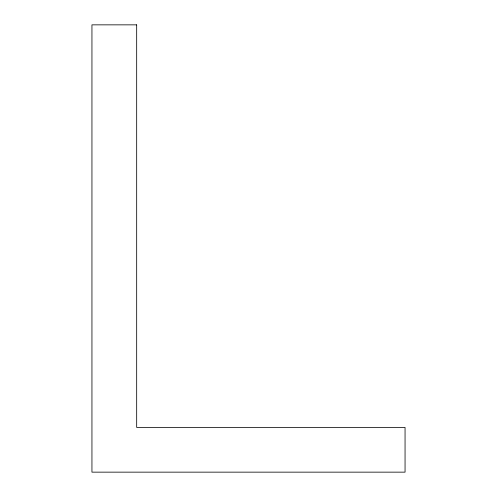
<?xml version="1.0" encoding="UTF-8"?>
<svg xmlns="http://www.w3.org/2000/svg" width="497" height="497" viewBox="0 0 497 497"><rect width="100%" height="100%" fill="white"/><g stroke="black" fill="none" stroke-linecap="round" stroke-linejoin="round"><path stroke-width="0.75" d="M136.675 24.85L91.945 24.85L91.945 472.15L405.055 472.15L405.055 427.42L136.675 427.42L136.675 24.85"/></g></svg>
